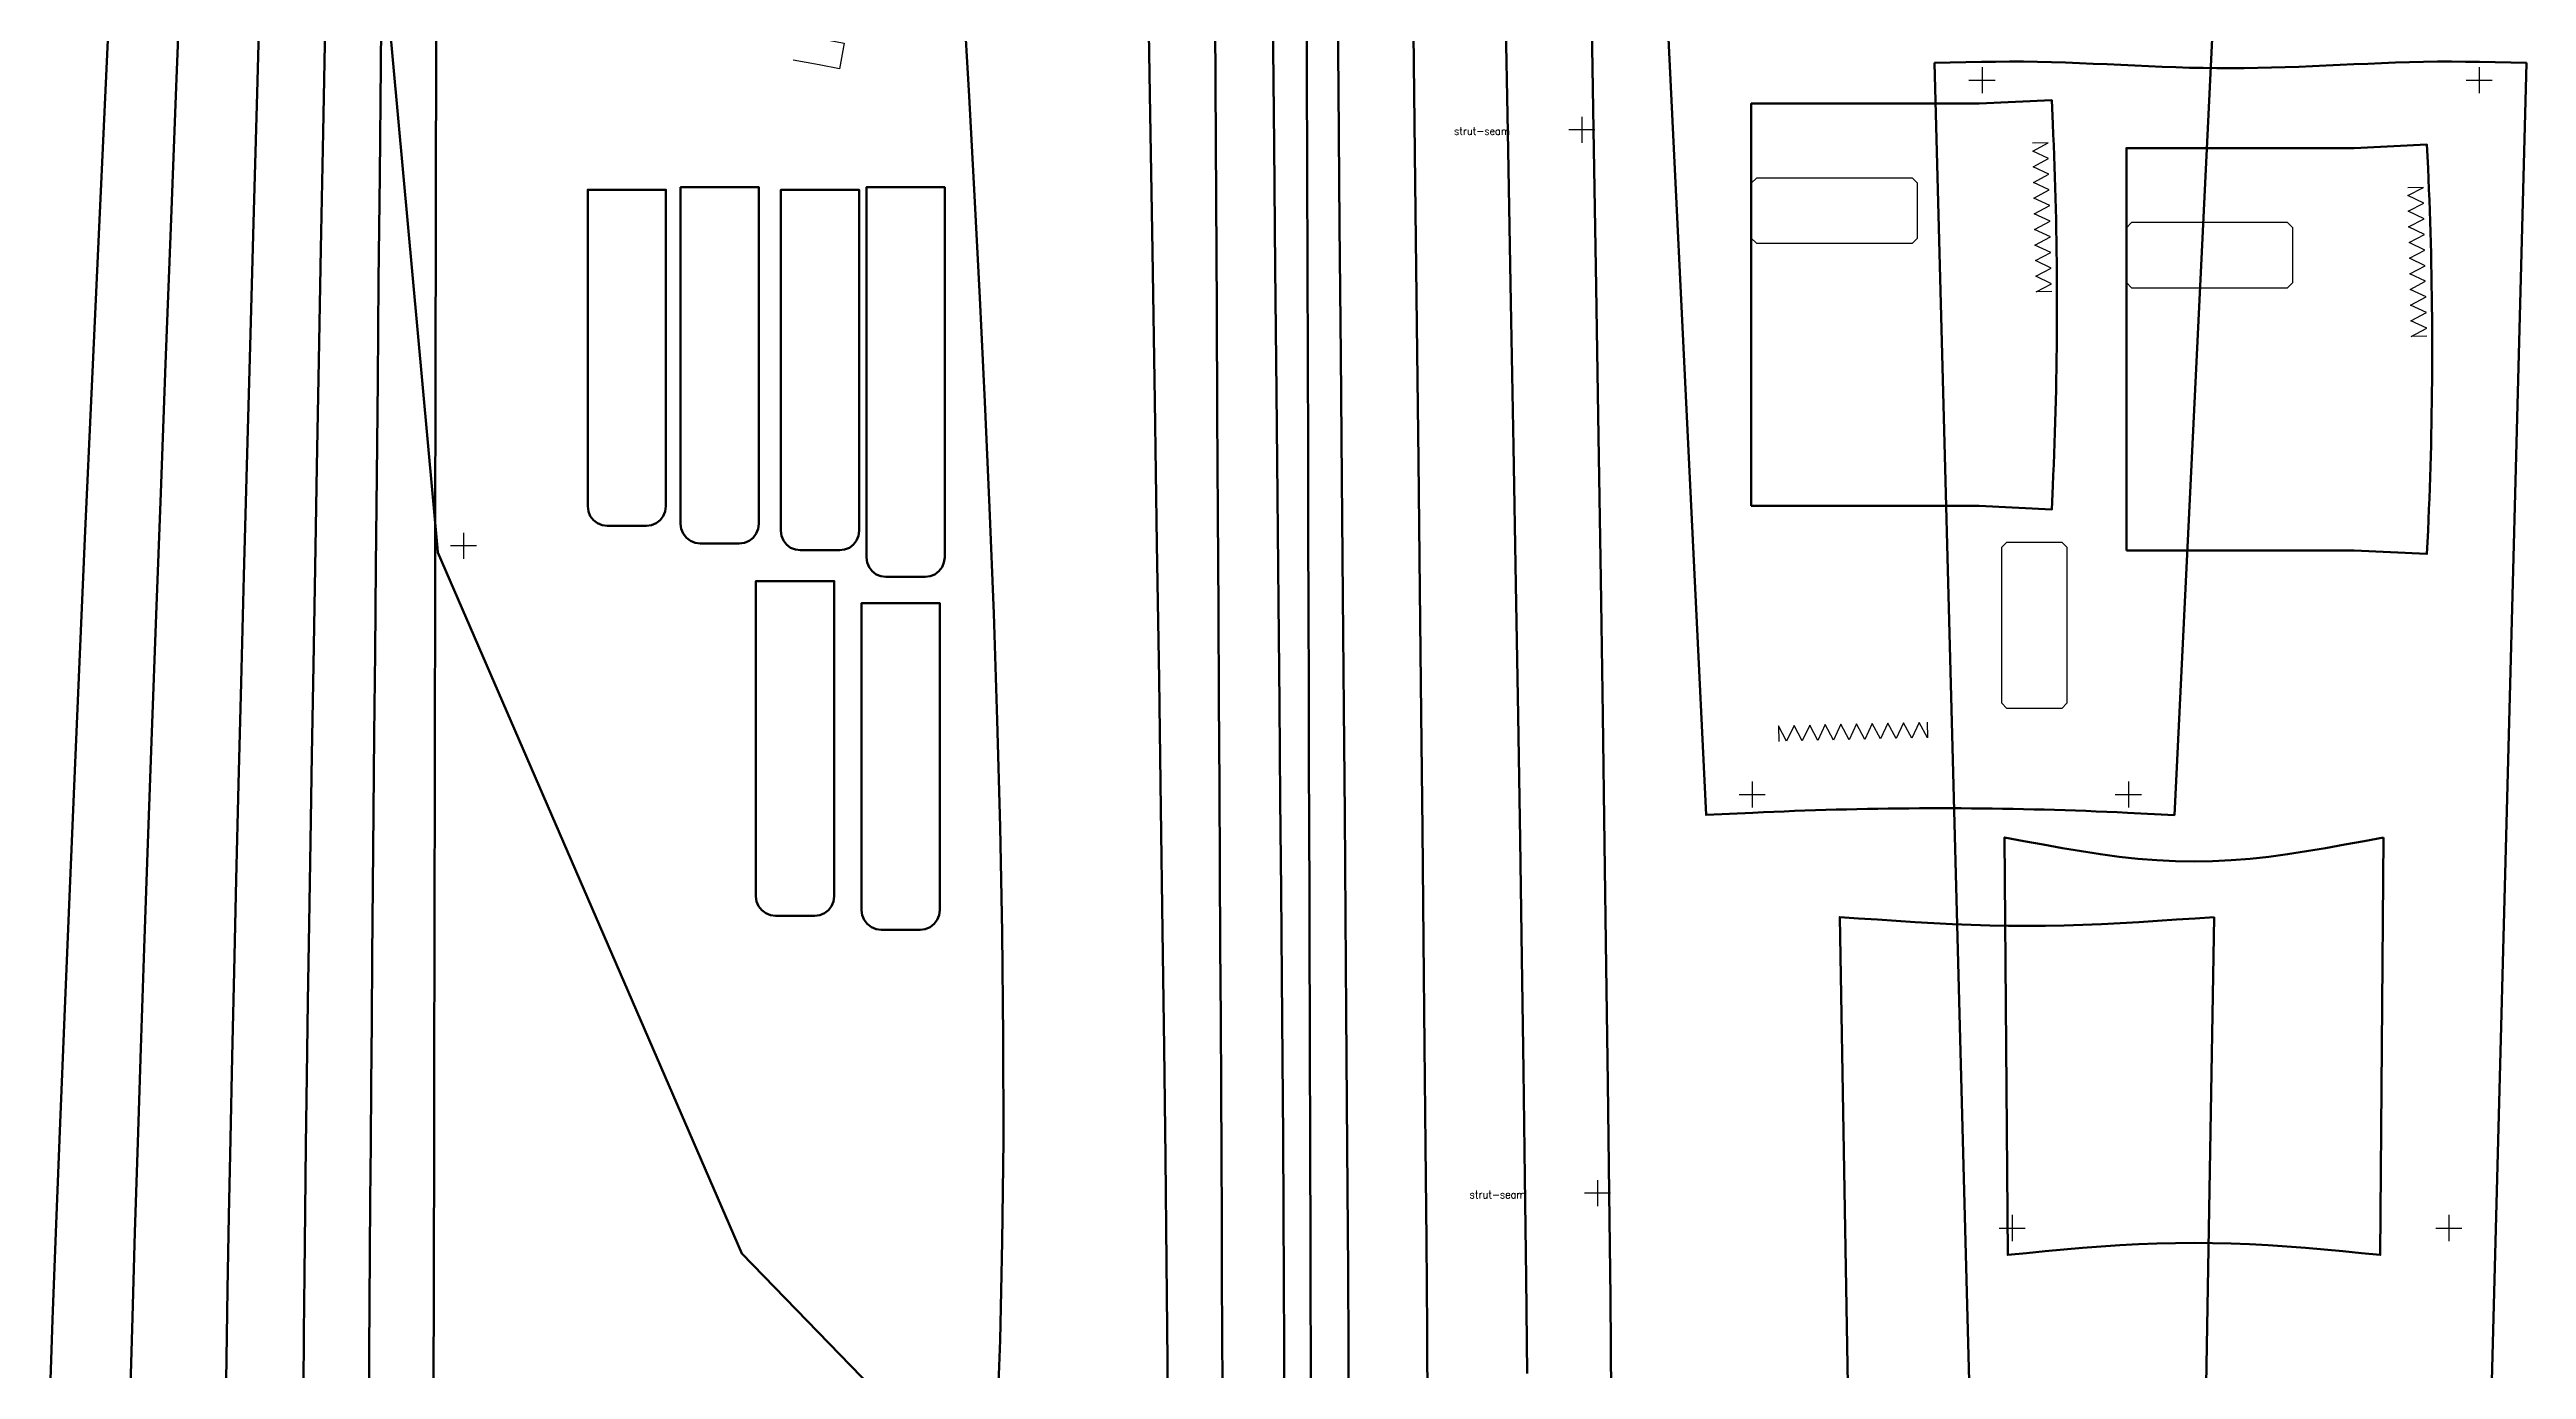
# Model space of a CAD drawing. Header units: millimetres. Extents: x 40 to 1725, y 19 to 1639.
# Drawn here: x 775 to 1725, y 547 to 1053 of the extents above; entities that cross this region are included whole.
import ezdxf

# ---------------------------------------------------------------- set-up
doc = ezdxf.new("R2010")
doc.units = ezdxf.units.MM
doc.layers.get('0').update_dxf_attribs({"true_color": 0xffffff})
doc.layers.add('CUT', color=6, linetype='Continuous', lineweight=50, true_color=0xff00ff)
doc.layers.add('PEN', color=5, linetype='Continuous', true_color=0x0000ff)
doc.layers.add('TEXT', color=3, linetype='Continuous', true_color=0x00ff00)
doc.styles.add('textstyle20', font='standard')
doc.styles.add('textstyle51', font='standard')
doc.styles.add('textstyle52', font='standard')

# ---------------------------------------------------------------- blocks, each defined once
blk = doc.blocks.new('dacron UV-STRUT-1-SEGMENT-4_(4)')
at = {"layer": 'CUT'}
blk.add_lwpolyline([(6.99, -0.33), (7.25, 5.29), (7.5, 10.93), (7.72, 16.56), (7.92, 22.19), (8.1, 27.83), (8.26, 33.46), (8.41, 39.1), (8.53, 44.73), (8.65, 50.36), (8.74, 55.99), (8.82, 61.62), (8.89, 67.25), (8.95, 72.87), (8.99, 78.5), (9.02, 84.13), (9.05, 89.75), (9.06, 95.38), (9.07, 101), (9.06, 106.63), (9.05, 112.25), (9.02, 117.88), (8.99, 123.5), (8.95, 129.13), (8.89, 134.75), (8.82, 140.38), (8.74, 146.01), (8.65, 151.64), (8.53, 157.27), (8.41, 162.91), (8.26, 168.54), (8.1, 174.17), (7.92, 179.81), (7.72, 185.44), (7.5, 191.08), (7.25, 196.71), (6.99, 202.33), (6.15, 220.32), (-602.35, 190.78), (-601.51, 172.81), (-601.32, 168.81), (-601.14, 164.83), (-600.98, 160.85), (-600.82, 156.85), (-600.67, 152.86), (-600.54, 148.87), (-600.42, 144.9), (-600.3, 140.89), (-600.2, 136.92), (-600.11, 132.92), (-600.03, 128.93), (-599.96, 124.94), (-599.9, 120.95), (-599.85, 116.95), (-599.81, 112.98), (-599.79, 108.99), (-599.77, 104.97), (-599.76, 101), (-599.77, 97.03), (-599.79, 93.01), (-599.81, 89.02), (-599.85, 85.05), (-599.9, 81.04), (-599.96, 77.06), (-600.03, 73.09), (-600.11, 69.07), (-600.2, 65.09), (-600.3, 61.09), (-600.42, 57.13), (-600.54, 53.12), (-600.67, 49.15), (-600.82, 45.16), (-600.98, 41.15), (-601.14, 37.17), (-601.32, 33.21), (-601.51, 29.19), (-602.36, 11.22), (6.15, -18.32), (6.99, -0.33)], dxfattribs=at)
at = {"layer": 'PEN'}
for p, q in [((5, 202), (-5, 202)), ((0, 207), (0, 197)), ((-297.26, 192.57), (-297.26, 182.57)), ((-292.26, 187.57), (-302.26, 187.57)), ((-589.51, 173.14), (-599.51, 173.14)), ((-594.51, 178.14), (-594.51, 168.14)), ((-589.52, 28.86), (-599.52, 28.86)), ((-594.52, 33.86), (-594.52, 23.86)), ((-297.26, 19.43), (-297.26, 9.43)), ((-292.26, 14.43), (-302.26, 14.43)), ((5, 0), (-5, 0)), ((0, 5), (0, -5))]:
    blk.add_line(p, q, dxfattribs=at)
blk.add_lwpolyline([(-566.77, 106.07), (-572.76, 105.93), (-566.84, 109.07), (-572.91, 111.93), (-566.98, 115.07), (-573.06, 117.93), (-567.13, 121.07), (-573.2, 123.92), (-567.27, 127.07), (-573.35, 129.92), (-567.42, 133.07), (-573.49, 135.92), (-567.57, 139.06), (-573.64, 141.92), (-567.71, 145.06), (-573.78, 147.92), (-567.86, 151.06), (-573.93, 153.91), (-568, 157.06), (-574.07, 159.91), (-568.15, 163.06), (-574.15, 162.91)], dxfattribs=at)
blk.add_lwpolyline([(-559.52, 52.43), (-561.52, 54.43), (-561.52, 75.43), (-559.52, 77.43), (-499.72, 77.43), (-497.72, 75.43), (-497.72, 54.43), (-499.72, 52.43)], close=True, dxfattribs=at)
blk = doc.blocks.new('dacron UV-STRUT-5-SEGMENT-2_(7)')
at = {"layer": 'CUT'}
blk.add_lwpolyline([(7, -0.14), (7.11, 5.19), (7.15, 10.56), (7.14, 15.93), (7.07, 21.3), (6.95, 26.66), (6.78, 32), (6.58, 37.34), (6.35, 42.67), (6.11, 47.98), (5.86, 53.28), (5.61, 58.56), (5.37, 63.84), (5.16, 69.1), (4.97, 74.35), (4.82, 79.6), (4.7, 84.83), (4.63, 90.07), (4.61, 95.29), (4.63, 100.52), (4.7, 105.76), (4.81, 110.99), (4.97, 116.24), (5.16, 121.49), (5.37, 126.75), (5.61, 132.03), (5.86, 137.31), (6.11, 142.61), (6.35, 147.92), (6.58, 153.25), (6.78, 158.59), (6.95, 163.93), (7.07, 169.29), (7.14, 174.66), (7.15, 180.03), (7.11, 185.4), (7, 190.73), (6.63, 208.77), (-887.63, 185.26), (-887.17, 167.27), (-887.06, 163.26), (-886.97, 159.28), (-886.88, 155.29), (-886.79, 151.29), (-886.71, 147.27), (-886.64, 143.28), (-886.57, 139.29), (-886.51, 135.26), (-886.46, 131.27), (-886.41, 127.28), (-886.36, 123.3), (-886.32, 119.31), (-886.29, 115.28), (-886.27, 111.29), (-886.24, 107.3), (-886.23, 103.27), (-886.22, 99.28), (-886.22, 95.29), (-886.22, 91.31), (-886.23, 87.32), (-886.24, 83.29), (-886.27, 79.3), (-886.29, 75.31), (-886.32, 71.28), (-886.36, 67.3), (-886.41, 63.31), (-886.46, 59.32), (-886.51, 55.33), (-886.57, 51.29), (-886.64, 47.32), (-886.71, 43.32), (-886.79, 39.29), (-886.88, 35.31), (-886.97, 31.31), (-887.07, 27.33), (-887.17, 23.32), (-887.63, 5.33), (6.63, -18.18), (7, -0.14)], dxfattribs=at)
at = {"layer": 'PEN'}
for p, q in [((5, 190.59), (-5, 190.59)), ((0, 195.59), (0, 185.59)), ((-440.08, 184.02), (-440.08, 174.02)), ((-880.17, 172.45), (-880.17, 162.45)), ((-435.08, 179.02), (-445.08, 179.02)), ((-875.17, 167.45), (-885.17, 167.45)), ((-875.17, 23.14), (-885.17, 23.14)), ((-880.17, 28.14), (-880.17, 18.14)), ((-435.08, 11.57), (-445.09, 11.57)), ((-440.08, 16.57), (-440.08, 6.57)), ((5, 0), (-5, 0)), ((0, 5), (0, -5))]:
    blk.add_line(p, q, dxfattribs=at)
blk.add_lwpolyline([(-853.22, 100.33), (-859.22, 100.26), (-853.26, 103.33), (-859.3, 106.25), (-853.34, 109.33), (-859.38, 112.25), (-853.42, 115.33), (-859.46, 118.25), (-853.5, 121.33), (-859.53, 124.25), (-853.57, 127.33), (-859.61, 130.25), (-853.65, 133.33), (-859.69, 136.25), (-853.73, 139.33), (-859.77, 142.25), (-853.81, 145.33), (-859.85, 148.25), (-853.89, 151.33), (-859.93, 154.25), (-853.97, 157.33), (-859.97, 157.25)], dxfattribs=at)
blk.add_lwpolyline([(-845.17, 46.72), (-847.17, 48.72), (-847.17, 69.72), (-845.17, 71.72), (-785.37, 71.72), (-783.37, 69.72), (-783.37, 48.72), (-785.37, 46.72)], close=True, dxfattribs=at)
blk = doc.blocks.new('dacron UV-STRUT-1.segment-1_(19)')
at = {"layer": 'CUT'}
blk.add_lwpolyline([(0, 0), (-1.37, 7.43), (-2.74, 14.81), (-4.06, 22.16), (-5.3, 29.46), (-6.42, 36.73), (-7.39, 43.95), (-8.17, 51.15), (-8.74, 58.33), (-9.09, 65.48), (-9.21, 72.63), (-9.09, 79.78), (-8.74, 86.94), (-8.17, 94.11), (-7.39, 101.31), (-6.42, 108.54), (-5.3, 115.8), (-4.06, 123.11), (-2.74, 130.45), (-1.37, 137.84), (0, 145.26), (-160.08, 144.07), (-159.37, 136.86), (-158.67, 129.67), (-158, 122.5), (-157.37, 115.34), (-156.81, 108.2), (-156.33, 101.07), (-155.95, 93.95), (-155.66, 86.84), (-155.49, 79.73), (-155.43, 72.63), (-155.49, 65.53), (-155.66, 58.43), (-155.95, 51.31), (-156.33, 44.2), (-156.81, 37.07), (-157.37, 29.92), (-158, 22.77), (-158.67, 15.59), (-159.37, 8.41), (-160.08, 1.2), (0, 0)], close=True, dxfattribs=at)
blk = doc.blocks.new('dacron UV-STRUT-1.segment-2_(20)')
at = {"layer": 'CUT'}
blk.add_lwpolyline([(0, 0), (-0.47, 7.25), (-0.95, 14.48), (-1.42, 21.69), (-1.88, 28.88), (-2.29, 36.06), (-2.65, 43.22), (-2.94, 50.37), (-3.16, 57.51), (-3.29, 64.64), (-3.33, 71.77), (-3.29, 78.9), (-3.16, 86.03), (-2.94, 93.17), (-2.65, 100.32), (-2.29, 107.49), (-1.88, 114.66), (-1.42, 121.86), (-0.95, 129.07), (-0.47, 136.3), (0, 143.54), (-276.48, 138.8), (-276.16, 132.05), (-275.86, 125.33), (-275.57, 118.63), (-275.31, 111.92), (-275.08, 105.22), (-274.89, 98.53), (-274.73, 91.84), (-274.62, 85.14), (-274.55, 78.46), (-274.52, 71.77), (-274.55, 65.08), (-274.62, 58.4), (-274.73, 51.71), (-274.89, 45.01), (-275.08, 38.32), (-275.31, 31.62), (-275.57, 24.92), (-275.86, 18.21), (-276.16, 11.49), (-276.48, 4.75), (0, 0)], close=True, dxfattribs=at)
blk = doc.blocks.new('ripstop UV-SAIL-1_(0)')
at = {"layer": 'CUT'}
for points in [[(8.83, -539.98), (9.86, -603.15), (10.83, -663.39), (11.74, -720.83), (12.59, -775.55), (13.38, -827.6), (14.1, -877.05), (14.75, -924.02), (15.34, -968.62), (15.85, -1010.89), (16.29, -1050.96), (16.66, -1088.92)], [(-582.2, -1094), (-581.01, -1059.33), (-579.66, -1022.73), (-578.17, -984.02), (-576.53, -943.29), (-574.74, -900.21), (-572.81, -854.92), (-570.72, -807.26), (-568.49, -757.03), (-566.11, -704.34), (-563.58, -648.87), (-560.91, -590.8), (-558.1, -529.95)]]:
    blk.add_lwpolyline(points, dxfattribs=at)
at = {"layer": 'PEN'}
for p, q in [((5.36, -598.2), (5.36, -608.2)), ((10.36, -603.2), (0.36, -603.2)), ((11.35, -1005.95), (11.35, -1015.95)), ((16.35, -1010.95), (6.35, -1010.95))]:
    blk.add_line(p, q, dxfattribs=at)
at = {"layer": 'TEXT'}
for style, p in [('textstyle52', (-43.64, -605.2)), ('textstyle51', (-37.65, -1012.95))]:
    blk.add_text('strut-seam', height=3, dxfattribs=dict(at, style=style)).set_placement(p)
blk = doc.blocks.new('ripstop UV-SAIL-2_(1)')
at = {"layer": 'CUT'}
for points in [[(9.46, -521.29), (10.56, -582.29), (11.6, -640.7), (12.58, -695.91), (13.49, -748.84), (14.33, -799.04), (15.11, -846.68), (15.81, -892.1), (16.44, -935.13), (17, -975.99), (17.48, -1014.64), (17.88, -1051.28)], [(-517.8, -1060.46), (-516.96, -1029.74), (-516, -997.15), (-514.93, -962.72), (-513.75, -926.54), (-512.45, -888.18), (-511.04, -847.98), (-509.51, -805.36), (-507.86, -760.44), (-506.11, -713.6), (-504.25, -664.17), (-502.25, -611.91), (-500.17, -557.92), (-497.93, -500.16)]]:
    blk.add_lwpolyline(points, dxfattribs=at)
blk = doc.blocks.new('ripstop UV-SAIL-3_(2)')
at = {"layer": 'CUT'}
for points in [[(5.7, -489.53), (6.36, -546.75), (6.99, -601.31), (7.58, -653.31), (8.14, -702.83), (8.66, -750.34), (9.13, -794.72), (9.57, -837.26), (9.97, -877.64), (10.32, -915.93), (10.64, -952.38), (10.9, -986.61), (11.13, -1019.16)], [(-449.88, -1022.84), (-449.51, -997.61), (-449.08, -971.16), (-448.56, -942.95), (-447.97, -913.44), (-447.3, -881.93), (-446.55, -849.07), (-445.72, -813.94), (-444.82, -777.45), (-443.82, -738.37), (-442.76, -697.57), (-441.64, -655.18), (-440.4, -609.52), (-439.11, -562.14), (-437.74, -512.41), (-436.29, -460.3)]]:
    blk.add_lwpolyline(points, dxfattribs=at)
blk = doc.blocks.new('ripstop UV-SAIL-4_(3)')
at = {"layer": 'CUT'}
for points in [[(3.48, -392.2), (3.97, -446.87), (4.43, -499.04), (4.87, -548.78), (5.29, -596.19), (5.67, -641.31), (6.04, -684.25), (6.37, -725.06), (6.68, -763.84), (6.97, -800.65), (7.22, -835.56), (7.45, -868.64), (7.65, -899.99), (7.82, -929.66), (7.96, -957.74)], [(-392.9, -945.24), (-392.74, -923.78), (-392.53, -901.27), (-392.27, -877.13), (-391.96, -851.79), (-391.61, -825.25), (-391.21, -796.74), (-390.75, -766.89), (-390.25, -735.39), (-389.7, -702.19), (-389.11, -667.73), (-388.45, -630.4), (-387.76, -591.67), (-387.02, -550.98), (-386.22, -508.21), (-385.39, -463.38), (-384.5, -416.32)]]:
    blk.add_lwpolyline(points, dxfattribs=at)
blk = doc.blocks.new('ripstop UV-SAIL-5_(4)')
at = {"layer": 'CUT'}
for points in [[(3.43, -354.61), (3.91, -403.82), (4.36, -450.9), (4.82, -498.45), (5.2, -538.49), (5.58, -579.2), (5.94, -617.94), (6.27, -654.75), (6.57, -689.73), (6.85, -722.94), (7.09, -754.43), (7.31, -784.28), (7.49, -812.56), (7.65, -839.33), (7.77, -864.68), (7.85, -888.65)], [(-343.15, -883.53), (-343.06, -866.28), (-342.95, -848.05), (-342.83, -828.79), (-342.68, -808.42), (-342.52, -786.89), (-342.34, -764.14), (-342.15, -740.09), (-341.93, -714.7), (-341.7, -687.9), (-341.44, -659.63), (-341.16, -629.83), (-340.87, -598.43), (-340.55, -565.39), (-340.21, -530.62), (-339.85, -494.11), (-339.47, -455.75), (-339.08, -415.54), (-338.65, -373.18), (-338.21, -329.12)]]:
    blk.add_lwpolyline(points, dxfattribs=at)
blk = doc.blocks.new('ripstop UV-SAIL-6_(5)')
at = {"layer": 'CUT'}
for points in [[(1.38, -272.7), (1.63, -318.97), (1.87, -363.19), (2.1, -405.38), (2.33, -445.63), (2.54, -483.98), (2.75, -520.5), (2.95, -555.26), (3.13, -588.29), (3.31, -619.69), (3.47, -649.49), (3.62, -677.76), (3.76, -704.56), (3.89, -729.95), (4, -753.99), (4.1, -776.75), (4.18, -798.28), (4.25, -818.65)], [(-298.24, -815.58), (-298.2, -804.96), (-298.16, -793.84), (-298.12, -782.15), (-298.09, -769.85), (-298.06, -756.88), (-298.03, -743.2), (-298.01, -728.74), (-297.98, -713.46), (-297.95, -697.32), (-297.92, -680.24), (-297.89, -662.19), (-297.85, -643.1), (-297.82, -622.94), (-297.78, -601.66), (-297.74, -579.18), (-297.69, -555.49), (-297.64, -530.51), (-297.59, -504.2), (-297.54, -476.51), (-297.49, -447.39), (-297.43, -416.78), (-297.37, -384.63), (-297.31, -350.9), (-297.25, -315.55), (-297.19, -278.5)]]:
    blk.add_lwpolyline(points, dxfattribs=at)
blk = doc.blocks.new('ripstop UV-SAIL-7_(6)')
at = {"layer": 'CUT'}
blk.add_lwpolyline([(0, 0), (0.02, -8.12), (0.13, -56.33), (0.24, -102.56), (0.35, -146.85), (0.46, -189.26), (0.56, -229.83), (0.67, -268.62), (0.77, -305.67), (0.87, -341.03), (0.97, -374.76), (1.06, -406.9), (1.16, -437.53), (1.25, -466.64), (1.33, -494.34), (1.42, -520.64), (1.5, -545.61), (1.57, -569.34), (1.65, -591.79), (1.71, -613.09), (1.78, -633.24), (1.83, -652.33), (1.88, -670.38), (1.93, -687.46), (1.97, -703.62), (1.99, -718.9), (2.01, -733.36), (2.02, -747.06), (2.02, -760.03), (2.01, -772.35), (1.98, -784.05), (1.93, -795.2), (1.87, -805.84), (1.78, -816.04), (1.67, -825.69), (1.54, -835.3), (1.37, -844.36), (1.17, -853.31), (0.94, -862.08), (0.67, -870.62), (0.36, -879.18), (0.01, -887.7), (-0.73, -905.74), (-0.73, -905.74), (-11.66, -894.48), (-216.2, -683.71), (-332.72, -414.95), (-332.72, -414.95), (-332.86, -413.36), (-368.87, -19.17), (-369.66, -10.56), (-369.66, -10.56), (-359.14, -10.26), (-4.71, -0.13), (0, 0)], dxfattribs=at)
at = {"layer": 'PEN'}
for p, q in [((0.52, -8.13), (-9.48, -8.13)), ((-4.48, -3.13), (-4.48, -13.13)), ((-353.91, -18.26), (-363.91, -18.26)), ((-358.91, -13.26), (-358.91, -23.26)), ((-322.91, -407.45), (-322.91, -417.45)), ((-317.91, -412.45), (-327.91, -412.45)), ((-4.48, -882.52), (-4.48, -892.52)), ((0.52, -887.52), (-9.48, -887.52))]:
    blk.add_line(p, q, dxfattribs=at)
for points in [[(-209, -11.91), (-205.48, -11.18), (-191.37, -8.28), (-189.36, -18.07), (-365.66, -54.38), (-187.57, -80.56), (-189.02, -90.46), (-203.27, -88.36), (-206.83, -87.84)], [(-199, -136.57), (-195.51, -135.69), (-181.54, -132.17), (-179.1, -141.87), (-353.65, -185.83), (-176.87, -219.76), (-178.76, -229.58), (-186.56, -228.08), (-196.44, -226.19)]]:
    blk.add_lwpolyline(points, dxfattribs=at)
at = {"layer": 'TEXT', "style": 'textstyle20'}
blk.add_text('SAIL-7 R', height=3, dxfattribs=at).set_placement((-353.91, -18.26))
blk = doc.blocks.new('ripstop UV-SAIL-1.patch.strut.center_(10)')
at = {"layer": 'CUT'}
for points in [[(38.4, -564.95), (40.52, -602.13), (42.63, -640.39), (44.66, -679.56), (46.59, -719.44), (48.38, -759.84), (49.97, -800.57), (51.33, -841.45), (52.43, -882.28), (53.21, -922.87), (53.63, -963.04), (53.67, -1002.59), (53.27, -1041.34), (52.39, -1079.09), (51, -1115.65)], [(116.93, -1123.11), (116.64, -1087.18), (116.28, -1049.23), (115.84, -1009.16), (115.32, -966.89), (114.74, -922.29), (114.09, -875.32), (113.36, -825.87), (112.58, -773.82), (111.72, -719.1), (110.81, -661.66), (109.84, -601.41), (108.81, -538.25)]]:
    blk.add_lwpolyline(points, dxfattribs=at)
blk = doc.blocks.new('cordura UV-STRUT-1-SEGMENT-4-tab_(2)')
at = {"layer": 'CUT'}
blk.add_lwpolyline([(0, 0), (87.38, 0), (115.23, -1.35), (115.66, 7.71), (115.84, 11.81), (116.01, 15.88), (116.17, 19.97), (116.32, 24.04), (116.46, 28.13), (116.58, 32.19), (116.7, 36.31), (116.8, 40.37), (116.9, 44.47), (116.98, 48.54), (117.05, 52.64), (117.11, 56.71), (117.16, 60.79), (117.2, 64.89), (117.23, 68.96), (117.25, 73.06), (117.25, 77.14), (117.25, 81.21), (117.23, 85.31), (117.2, 89.39), (117.16, 93.49), (117.11, 97.56), (117.05, 101.63), (116.98, 105.73), (116.9, 109.81), (116.8, 113.9), (116.7, 117.98), (116.58, 122.05), (116.46, 126.15), (116.32, 130.22), (116.17, 134.3), (116.01, 138.39), (115.84, 142.47), (115.66, 146.56), (115.23, 155.63), (87.38, 154.27), (0, 154.27)], close=True, dxfattribs=at)
at = {"layer": 'PEN'}
blk.add_lwpolyline([(115.25, 82.21), (109.25, 82.06), (115.18, 85.21), (109.11, 88.06), (115.03, 91.21), (108.96, 94.06), (114.89, 97.21), (108.82, 100.06), (114.74, 103.2), (108.67, 106.06), (114.6, 109.2), (108.52, 112.06), (114.45, 115.2), (108.38, 118.05), (114.3, 121.2), (108.23, 124.05), (114.16, 127.2), (108.09, 130.05), (114.01, 133.19), (107.94, 136.05), (113.87, 139.19), (107.87, 139.05)], dxfattribs=at)
blk.add_lwpolyline([(2, 125.71), (0, 123.71), (0, 102.71), (2, 100.71), (61.8, 100.71), (63.8, 102.71), (63.8, 123.71), (61.8, 125.71)], close=True, dxfattribs=at)
blk = doc.blocks.new('cordura UV-LE-5.seg_seam_patch_(10)')
at = {"layer": 'CUT'}
blk.add_lwpolyline([(0, 0), (15, 0), (15, -141.93), (14.74, -143.87), (14, -145.68), (12.8, -147.23), (11.25, -148.42), (9.44, -149.17), (7.5, -149.43), (-7.5, -149.43), (-9.44, -149.17), (-11.25, -148.42), (-12.8, -147.23), (-14, -145.68), (-14.74, -143.87), (-15, -141.93), (-15, 0)], close=True, dxfattribs=at)
blk = doc.blocks.new('cordura UV-LE-6.seg_seam_patch_(12)')
at = {"layer": 'CUT'}
blk.add_lwpolyline([(0, 0), (15, 0), (15, -130.76), (14.74, -132.7), (14, -134.51), (12.8, -136.06), (11.25, -137.25), (9.44, -138), (7.5, -138.26), (-7.5, -138.26), (-9.44, -138), (-11.25, -137.25), (-12.8, -136.06), (-14, -134.51), (-14.74, -132.7), (-15, -130.76), (-15, 0)], close=True, dxfattribs=at)
blk = doc.blocks.new('cordura UV-LE-7.seg_seam_patch_(14)')
at = {"layer": 'CUT'}
blk.add_lwpolyline([(0, 0), (15, 0), (15, -129.04), (14.74, -130.98), (14, -132.79), (12.8, -134.35), (11.25, -135.54), (9.44, -136.29), (7.5, -136.54), (-7.5, -136.54), (-9.44, -136.29), (-11.25, -135.54), (-12.8, -134.35), (-14, -132.79), (-14.74, -130.98), (-15, -129.04), (-15, 0)], close=True, dxfattribs=at)
blk = doc.blocks.new('cordura UV-LE-8.seg_seam_patch_(16)')
at = {"layer": 'CUT'}
blk.add_lwpolyline([(0, 0), (15, 0), (15, -121.38), (14.74, -123.32), (14, -125.13), (12.8, -126.68), (11.25, -127.87), (9.44, -128.62), (7.5, -128.88), (-7.5, -128.88), (-9.44, -128.62), (-11.25, -127.87), (-12.8, -126.68), (-14, -125.13), (-14.74, -123.32), (-15, -121.38), (-15, 0)], close=True, dxfattribs=at)
blk = doc.blocks.new('cordura UV-LE-9.seg_seam_patch_(18)')
at = {"layer": 'CUT'}
blk.add_lwpolyline([(0, 0), (15, 0), (15, -120.87), (14.74, -122.81), (14, -124.62), (12.8, -126.17), (11.25, -127.37), (9.44, -128.12), (7.5, -128.37), (-7.5, -128.37), (-9.44, -128.12), (-11.25, -127.37), (-12.8, -126.17), (-14, -124.62), (-14.74, -122.81), (-15, -120.87), (-15, 0)], close=True, dxfattribs=at)
blk = doc.blocks.new('cordura UV-LE-10.seg_seam_patch_(26)')
at = {"layer": 'CUT'}
blk.add_lwpolyline([(0, 0), (15, 0), (15, -117.76), (14.74, -119.7), (14, -121.51), (12.8, -123.07), (11.25, -124.26), (9.44, -125.01), (7.5, -125.26), (-7.5, -125.26), (-9.44, -125.01), (-11.25, -124.26), (-12.8, -123.07), (-14, -121.51), (-14.74, -119.7), (-15, -117.76), (-15, 0)], close=True, dxfattribs=at)

msp = doc.modelspace()

# ---------------------------------------------------------------- block references
for name, p in [('ripstop UV-SAIL-1.patch.strut.center_(10)', (1087.41, 1637.46)), ('ripstop UV-SAIL-1_(0)', (1357.54, 1625.6)), ('ripstop UV-SAIL-2_(1)', (1324.1, 1596.83)), ('ripstop UV-SAIL-3_(2)', (1292.65, 1548.89)), ('ripstop UV-SAIL-4_(3)', (1265.6, 1484.9)), ('ripstop UV-SAIL-5_(4)', (1241.01, 1420.41)), ('ripstop UV-SAIL-6_(5)', (1220.8, 1359.11)), ('ripstop UV-SAIL-7_(6)', (1256.95, 1275.31)), ('cordura UV-STRUT-1-SEGMENT-4-tab_(2)', (1427.85, 878.15)), ('cordura UV-STRUT-1-SEGMENT-4-tab_(2)', (1571.72, 861.09)), ('cordura UV-LE-8.seg_seam_patch_(16)', (996.69, 999.41)), ('cordura UV-LE-7.seg_seam_patch_(14)', (1032.32, 1000.35)), ('cordura UV-LE-6.seg_seam_patch_(12)', (1070.77, 999.41)), ('cordura UV-LE-5.seg_seam_patch_(10)', (1103.58, 1000.35)), ('cordura UV-LE-9.seg_seam_patch_(18)', (1061.22, 849.34)), ('cordura UV-LE-10.seg_seam_patch_(26)', (1101.71, 840.95))]:
    msp.add_blockref(name, p)
at = {"rotation": 90}
for name, p in [('dacron UV-STRUT-1-SEGMENT-4_(4)', (1601.33, 1362.02)), ('dacron UV-STRUT-5-SEGMENT-2_(7)', (1706.94, 1041.39)), ('dacron UV-STRUT-1.segment-1_(19)', (1670.27, 751.05)), ('dacron UV-STRUT-1.segment-2_(20)', (1605.35, 720.5))]:
    msp.add_blockref(name, p, dxfattribs=at)

doc.saveas('drawing.dxf')
